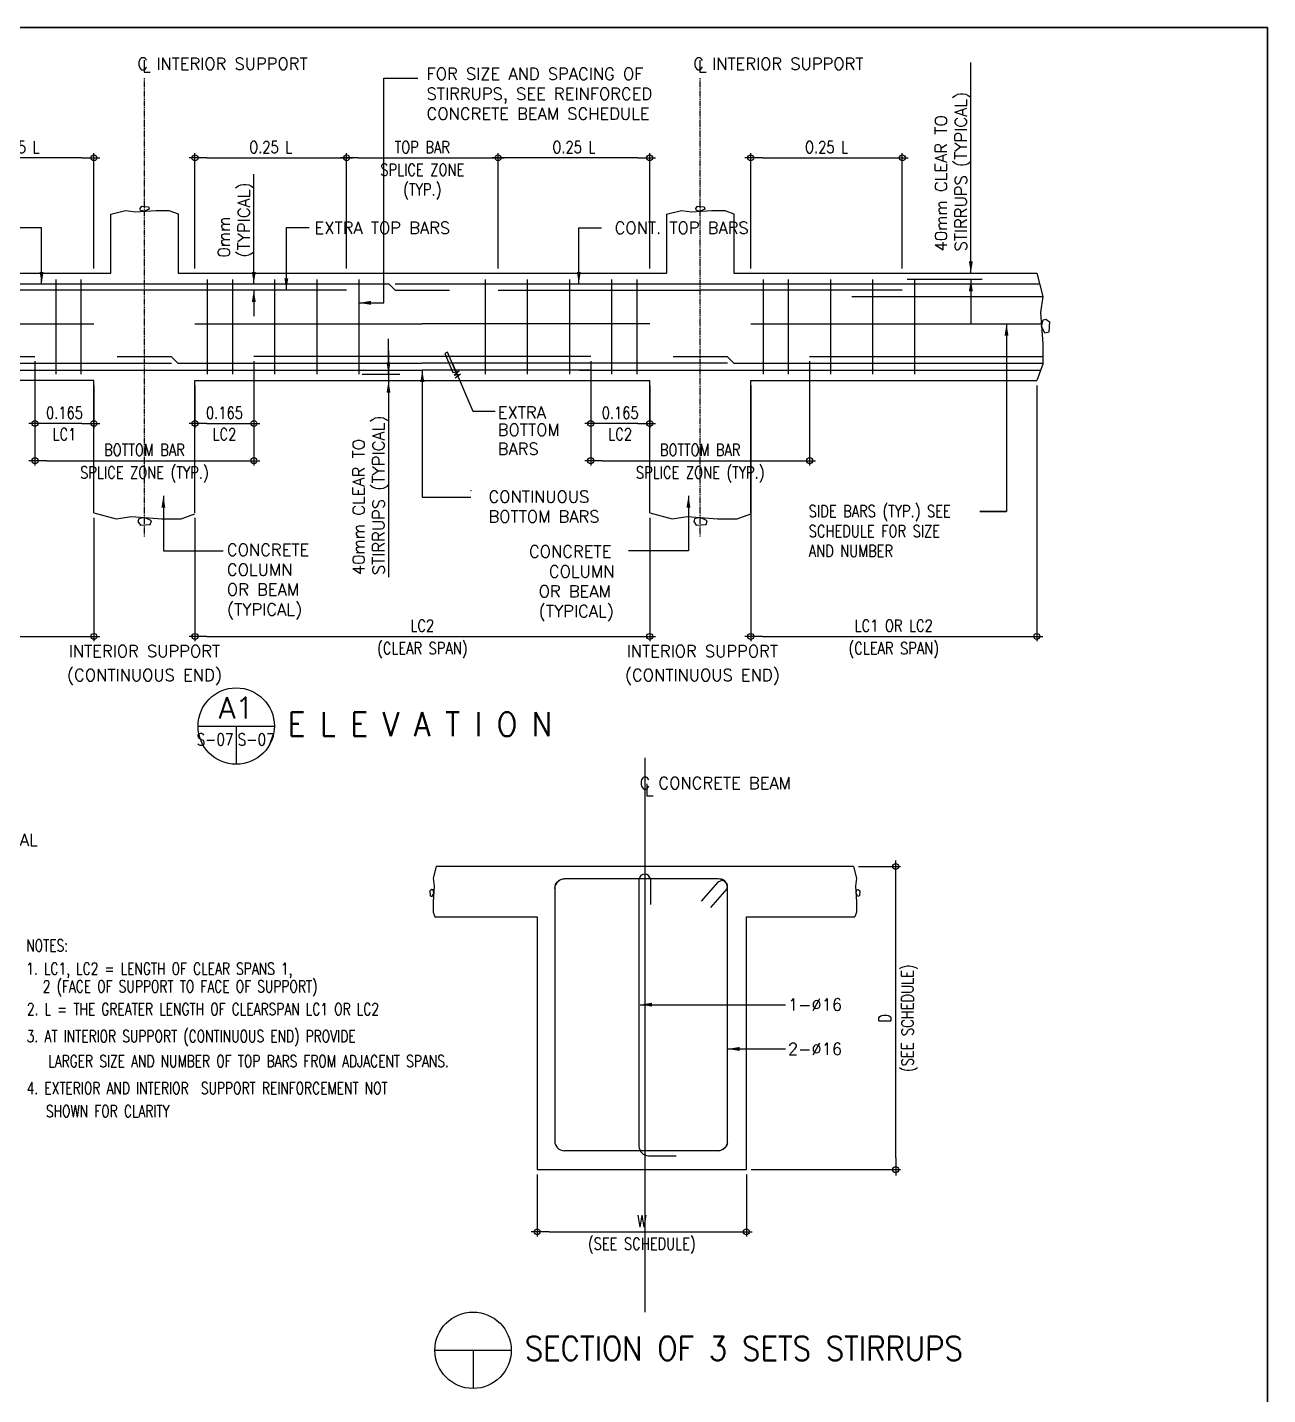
# Model space of a CAD drawing. Header units: millimetres. Extents: x 10066 to 53636, y 0 to 52860.
# Drawn here: x 27655 to 53636, y 24215 to 52860 of the extents above; entities that cross this region are included whole.
import ezdxf
from ezdxf.enums import TextEntityAlignment as Align

# ---------------------------------------------------------------- set-up
doc = ezdxf.new("R2010")
doc.units = ezdxf.units.MM
doc.linetypes.add('CENTER', pattern=[2, 1.25, -0.25, 0.25, -0.25])
doc.linetypes.add('PHANTOM', pattern=[2.5, 1.25, -0.25, 0.25, -0.25, 0.25, -0.25])
doc.layers.get('DEFPOINTS').update_dxf_attribs({"color": 11})
for name, color, linetype, lineweight in [('.25', 211, 'Continuous', 25), ('0.00', 8, 'Continuous', 0), ('DIMENSION', 161, 'Continuous', 0), ('NORMAL', 141, 'Continuous', 18)]:
    doc.layers.add(name, color=color, linetype=linetype, lineweight=lineweight)
for name, color, linetype in [('1R', 1, 'Continuous'), ('2Y', 2, 'Continuous'), ('4C', 4, 'Continuous'), ('5B', 5, 'Continuous'), ('6', 6, 'Continuous'), ('7W', 7, 'Continuous'), ('DIM', 8, 'Continuous'), ('GRID', 8, 'PHANTOM'), ('SHE', 8, 'Continuous'), ('TG', 3, 'Continuous'), ('title', 3, 'Continuous'), ('TR', 1, 'Continuous')]:
    doc.layers.add(name, color=color, linetype=linetype)
doc.styles.add('100cl', font='romans.shx', dxfattribs={"height": 500})
doc.styles.add('ROMANS', font='romans.shx', dxfattribs={"width": 0.8})
doc.styles.add('ROMANSIM', font='romans.shx')
doc.dimstyles.new('DIM100', dxfattribs={"dimscale": 100, "dimtxt": 2.5, "dimasz": 2.5, "dimexe": 1, "dimexo": 1, "dimgap": 1, "dimtad": 1, "dimdec": 0, "dimzin": 0, "dimdsep": 46, "dimtxsty": 'ROMANS', "dimblk": 'DIM1', "dimcen": 1, "dimclrd": 8, "dimclre": 8, "dimclrt": 3, "dimadec": 0, "dimazin": 0, "dimtfac": 1, "dimtdec": 0, "dimtofl": 0, "dimtmove": 0, "dimatfit": 3, "dimfxl": 1, "dimtolj": 1, "dimtzin": 0, "dimarcsym": 0})

# ---------------------------------------------------------------- blocks, each defined once
blk = doc.blocks.new('ARROW')
at = {"layer": '.25', "ltscale": 0.6}
h = blk.add_hatch(dxfattribs=at)
h.set_pattern_fill('ANGLE', color=256)
h.set_pattern_definition([(0, (0, 0), (0, 6.985), [5.08, -1.905]), (90, (0, 0), (-6.985, 4e-16), [5.08, -1.905])])
h.paths.add_polyline_path([(276.6, 207.1), (276.7, 207.2), (276.6, 207.3)])
at = {"layer": '0.00', "ltscale": 0.6}
h = blk.add_hatch(dxfattribs=at)
h.set_pattern_fill('ANSI31', color=256, scale=0.001)
h.set_pattern_definition([(45, (0, 0), (-0.00224506403, 0.00224506403), [])])
h.paths.add_polyline_path([(276.6, 207.3), (276.6, 207.1), (276.7, 207.2)])
at = {"layer": '.25', "ltscale": 0.6}
blk.add_circle((275.9, 207.2), 0.0737, dxfattribs=at)
at = {"layer": 'DIMENSION', "ltscale": 0.6}
for p, q in [((276.7, 207.2), (276.6, 207.3)), ((276.6, 207.3), (276.6, 207.1)), ((276.7, 207.2), (276.6, 207.1))]:
    blk.add_line(p, q, dxfattribs=at)
at = {"layer": 'NORMAL', "ltscale": 0.6}
blk.add_line((275.9, 207.2), (276.6, 207.2), dxfattribs=at)
blk = doc.blocks.new('DIM1')
at = {"color": 0}
blk.add_line((-1, 0), (0.5, 0), dxfattribs=at)
at = {"color": 3}
blk.add_circle((0, 0), 0.25, dxfattribs=at)
blk = doc.blocks.new('*D210')
at = {"layer": 'DEFPOINTS', "color": 0, "transparency": 16777216}
for p in [(25874, 50126), (25874, 47708), (29049, 47708)]:
    blk.add_point(p, dxfattribs=at)
at = {"layer": 'TR', "color": 8, "lineweight": -2, "transparency": 16777216}
for p, q in [((25874, 47808), (25874, 50226)), ((29049, 47808), (29049, 50226)), ((28799, 50126), (26124, 50126))]:
    blk.add_line(p, q, dxfattribs=at)
at = {"layer": 'TR', "color": 8, "lineweight": -2, "transparency": 16777216, "xscale": 250, "yscale": 250, "zscale": 250, "rotation": 180}
blk.add_blockref('DIM1', (25874, 50126), dxfattribs=at)
at = {"layer": 'TR', "color": 8, "lineweight": -2, "transparency": 16777216, "xscale": 250, "yscale": 250, "zscale": 250}
blk.add_blockref('DIM1', (29049, 50126), dxfattribs=at)
at = {"layer": 'TR', "color": 3, "transparency": 16777216, "insert": (27461, 50351), "char_height": 250, "attachment_point": 5, "style": 'ROMANS'}
blk.add_mtext('\\A1;O.25 L ', dxfattribs=at)
blk = doc.blocks.new('*D211')
at = {"layer": 'DEFPOINTS', "color": 0, "transparency": 16777216}
for p in [(34341, 50126), (31166, 47708), (34341, 47708)]:
    blk.add_point(p, dxfattribs=at)
at = {"layer": 'TR', "color": 8, "lineweight": -2, "transparency": 16777216}
for p, q in [((31166, 47808), (31166, 50226)), ((34341, 47808), (34341, 50226)), ((31416, 50126), (34091, 50126))]:
    blk.add_line(p, q, dxfattribs=at)
at = {"layer": 'TR', "color": 8, "lineweight": -2, "transparency": 16777216, "xscale": 250, "yscale": 250, "zscale": 250, "rotation": 180}
blk.add_blockref('DIM1', (31166, 50126), dxfattribs=at)
at = {"layer": 'TR', "color": 8, "lineweight": -2, "transparency": 16777216, "xscale": 250, "yscale": 250, "zscale": 250}
blk.add_blockref('DIM1', (34341, 50126), dxfattribs=at)
at = {"layer": 'TR', "color": 3, "transparency": 16777216, "insert": (32753, 50351), "char_height": 250, "attachment_point": 5, "style": 'ROMANS'}
blk.add_mtext('\\A1;O.25 L ', dxfattribs=at)
blk = doc.blocks.new('*D212')
at = {"layer": 'DEFPOINTS', "color": 0, "transparency": 16777216}
for p in [(19524, 42687), (29049, 42687), (29049, 40100)]:
    blk.add_point(p, dxfattribs=at)
at = {"layer": 'TR', "color": 8, "lineweight": -2, "transparency": 16777216}
for p, q in [((19524, 42587), (19524, 40000)), ((29049, 42587), (29049, 40000)), ((19774, 40100), (28799, 40100))]:
    blk.add_line(p, q, dxfattribs=at)
at = {"layer": 'TR', "color": 8, "lineweight": -2, "transparency": 16777216, "xscale": 250, "yscale": 250, "zscale": 250, "rotation": 180}
blk.add_blockref('DIM1', (19524, 40100), dxfattribs=at)
at = {"layer": 'TR', "color": 8, "lineweight": -2, "transparency": 16777216, "xscale": 250, "yscale": 250, "zscale": 250}
blk.add_blockref('DIM1', (29049, 40100), dxfattribs=at)
at = {"layer": 'TR', "color": 3, "transparency": 16777216, "insert": (24286, 40325), "char_height": 250, "attachment_point": 5, "style": 'ROMANS'}
blk.add_mtext('\\A1;LC1 ', dxfattribs=at)
blk = doc.blocks.new('*D213')
at = {"layer": 'DEFPOINTS', "color": 0, "transparency": 16777216}
for p in [(31166, 42687), (40691, 42687), (40691, 40100)]:
    blk.add_point(p, dxfattribs=at)
at = {"layer": 'TR', "color": 8, "lineweight": -2, "transparency": 16777216}
for p, q in [((31166, 42587), (31166, 40000)), ((40691, 42587), (40691, 40000)), ((31416, 40100), (40441, 40100))]:
    blk.add_line(p, q, dxfattribs=at)
at = {"layer": 'TR', "color": 8, "lineweight": -2, "transparency": 16777216, "xscale": 250, "yscale": 250, "zscale": 250, "rotation": 180}
blk.add_blockref('DIM1', (31166, 40100), dxfattribs=at)
at = {"layer": 'TR', "color": 8, "lineweight": -2, "transparency": 16777216, "xscale": 250, "yscale": 250, "zscale": 250}
blk.add_blockref('DIM1', (40691, 40100), dxfattribs=at)
at = {"layer": 'TR', "color": 3, "transparency": 16777216, "char_height": 250, "attachment_point": 5, "style": 'ROMANS'}
for s, insert in [('\\A1;LC2', (35928, 40325)), ('\\A1;(CLEAR SPAN)', (35928, 39810))]:
    blk.add_mtext(s, dxfattribs=dict(at, insert=insert))
blk = doc.blocks.new('*D214')
at = {"layer": 'DEFPOINTS', "color": 0, "transparency": 16777216}
for p in [(42807, 45459), (48800, 45459), (48800, 40100)]:
    blk.add_point(p, dxfattribs=at)
at = {"layer": 'TR', "color": 8, "lineweight": -2, "transparency": 16777216}
for p, q in [((42807, 45359), (42807, 40000)), ((48800, 45359), (48800, 40000)), ((43057, 40100), (48550, 40100))]:
    blk.add_line(p, q, dxfattribs=at)
at = {"layer": 'TR', "color": 8, "lineweight": -2, "transparency": 16777216, "xscale": 250, "yscale": 250, "zscale": 250, "rotation": 180}
blk.add_blockref('DIM1', (42807, 40100), dxfattribs=at)
at = {"layer": 'TR', "color": 8, "lineweight": -2, "transparency": 16777216, "xscale": 250, "yscale": 250, "zscale": 250}
blk.add_blockref('DIM1', (48800, 40100), dxfattribs=at)
at = {"layer": 'TR', "color": 3, "transparency": 16777216, "char_height": 250, "attachment_point": 5, "style": 'ROMANS'}
for s, insert in [('\\A1;LC1 OR LC2', (45803, 40325)), ('\\A1;(CLEAR SPAN) ', (45803, 39810))]:
    blk.add_mtext(s, dxfattribs=dict(at, insert=insert))
blk = doc.blocks.new('*D215')
at = {"layer": 'DEFPOINTS', "color": 0, "transparency": 16777216}
for p in [(37516, 50126), (37516, 47708), (40691, 47708)]:
    blk.add_point(p, dxfattribs=at)
at = {"layer": 'TR', "color": 8, "lineweight": -2, "transparency": 16777216}
for p, q in [((37516, 47808), (37516, 50226)), ((40691, 47808), (40691, 50226)), ((40441, 50126), (37766, 50126))]:
    blk.add_line(p, q, dxfattribs=at)
at = {"layer": 'TR', "color": 8, "lineweight": -2, "transparency": 16777216, "xscale": 250, "yscale": 250, "zscale": 250, "rotation": 180}
blk.add_blockref('DIM1', (37516, 50126), dxfattribs=at)
at = {"layer": 'TR', "color": 8, "lineweight": -2, "transparency": 16777216, "xscale": 250, "yscale": 250, "zscale": 250}
blk.add_blockref('DIM1', (40691, 50126), dxfattribs=at)
at = {"layer": 'TR', "color": 3, "transparency": 16777216, "insert": (39103, 50351), "char_height": 250, "attachment_point": 5, "style": 'ROMANS'}
blk.add_mtext('\\A1;O.25 L ', dxfattribs=at)
blk = doc.blocks.new('*D216')
at = {"layer": 'DEFPOINTS', "color": 0, "transparency": 16777216}
for p in [(45982, 50126), (42807, 47708), (45982, 47708)]:
    blk.add_point(p, dxfattribs=at)
at = {"layer": 'TR', "color": 8, "lineweight": -2, "transparency": 16777216}
for p, q in [((42807, 47808), (42807, 50226)), ((45982, 47808), (45982, 50226)), ((43057, 50126), (45732, 50126))]:
    blk.add_line(p, q, dxfattribs=at)
at = {"layer": 'TR', "color": 8, "lineweight": -2, "transparency": 16777216, "xscale": 250, "yscale": 250, "zscale": 250, "rotation": 180}
blk.add_blockref('DIM1', (42807, 50126), dxfattribs=at)
at = {"layer": 'TR', "color": 8, "lineweight": -2, "transparency": 16777216, "xscale": 250, "yscale": 250, "zscale": 250}
blk.add_blockref('DIM1', (45982, 50126), dxfattribs=at)
at = {"layer": 'TR', "color": 3, "transparency": 16777216, "insert": (44395, 50351), "char_height": 250, "attachment_point": 5, "style": 'ROMANS'}
blk.add_mtext('\\A1;O.25 L ', dxfattribs=at)
blk = doc.blocks.new('*D218')
at = {"layer": 'DEFPOINTS', "color": 0, "transparency": 16777216}
for p in [(27814, 45968), (29049, 45459), (27814, 44561)]:
    blk.add_point(p, dxfattribs=at)
at = {"layer": 'TR', "color": 8, "lineweight": -2, "transparency": 16777216}
for p, q in [((27814, 45868), (27814, 44461)), ((29049, 45359), (29049, 44461)), ((28799, 44561), (28064, 44561))]:
    blk.add_line(p, q, dxfattribs=at)
at = {"layer": 'TR', "color": 8, "lineweight": -2, "transparency": 16777216, "xscale": 250, "yscale": 250, "zscale": 250, "rotation": 180}
blk.add_blockref('DIM1', (27814, 44561), dxfattribs=at)
at = {"layer": 'TR', "color": 8, "lineweight": -2, "transparency": 16777216, "xscale": 250, "yscale": 250, "zscale": 250}
blk.add_blockref('DIM1', (29049, 44561), dxfattribs=at)
at = {"layer": 'TR', "color": 3, "transparency": 16777216, "char_height": 250, "attachment_point": 5, "style": 'ROMANS'}
for s, insert in [('\\A1;0.165', (28432, 44786)), ('\\A1;LC1', (28432, 44336))]:
    blk.add_mtext(s, dxfattribs=dict(at, insert=insert))
blk = doc.blocks.new('*D219')
at = {"layer": 'DEFPOINTS', "color": 0, "transparency": 16777216}
for p in [(32400, 45968), (31166, 45459), (32400, 44561)]:
    blk.add_point(p, dxfattribs=at)
at = {"layer": 'TR', "color": 8, "lineweight": -2, "transparency": 16777216}
for p, q in [((32400, 45868), (32400, 44461)), ((31166, 45359), (31166, 44461)), ((31416, 44561), (32150, 44561))]:
    blk.add_line(p, q, dxfattribs=at)
at = {"layer": 'TR', "color": 8, "lineweight": -2, "transparency": 16777216, "xscale": 250, "yscale": 250, "zscale": 250, "rotation": 180}
blk.add_blockref('DIM1', (31166, 44561), dxfattribs=at)
at = {"layer": 'TR', "color": 8, "lineweight": -2, "transparency": 16777216, "xscale": 250, "yscale": 250, "zscale": 250}
blk.add_blockref('DIM1', (32400, 44561), dxfattribs=at)
at = {"layer": 'TR', "color": 3, "transparency": 16777216, "char_height": 250, "attachment_point": 5, "style": 'ROMANS'}
for s, insert in [('\\A1;0.165', (31783, 44786)), ('\\A1;LC2', (31783, 44336))]:
    blk.add_mtext(s, dxfattribs=dict(at, insert=insert))
blk = doc.blocks.new('*D220')
at = {"layer": 'DEFPOINTS', "color": 0, "transparency": 16777216}
for p in [(39456, 45968), (40691, 45459), (39456, 44561)]:
    blk.add_point(p, dxfattribs=at)
at = {"layer": 'TR', "color": 8, "lineweight": -2, "transparency": 16777216}
for p, q in [((39456, 45868), (39456, 44461)), ((40691, 45359), (40691, 44461)), ((40441, 44561), (39706, 44561))]:
    blk.add_line(p, q, dxfattribs=at)
at = {"layer": 'TR', "color": 8, "lineweight": -2, "transparency": 16777216, "xscale": 250, "yscale": 250, "zscale": 250, "rotation": 180}
blk.add_blockref('DIM1', (39456, 44561), dxfattribs=at)
at = {"layer": 'TR', "color": 8, "lineweight": -2, "transparency": 16777216, "xscale": 250, "yscale": 250, "zscale": 250}
blk.add_blockref('DIM1', (40691, 44561), dxfattribs=at)
at = {"layer": 'TR', "color": 3, "transparency": 16777216, "char_height": 250, "attachment_point": 5, "style": 'ROMANS'}
for s, insert in [('\\A1;0.165', (40073, 44786)), ('\\A1;LC2', (40073, 44336))]:
    blk.add_mtext(s, dxfattribs=dict(at, insert=insert))
blk = doc.blocks.new('*D221')
at = {"layer": 'DEFPOINTS', "color": 0, "transparency": 16777216}
for p in [(27814, 45968), (32400, 45968), (32400, 43782)]:
    blk.add_point(p, dxfattribs=at)
at = {"layer": 'TG', "color": 8, "lineweight": -2, "transparency": 16777216}
for p, q in [((27814, 45868), (27814, 43682)), ((32400, 45868), (32400, 43682)), ((28064, 43782), (32150, 43782))]:
    blk.add_line(p, q, dxfattribs=at)
at = {"layer": 'TG', "color": 8, "lineweight": -2, "transparency": 16777216, "xscale": 250, "yscale": 250, "zscale": 250, "rotation": 180}
blk.add_blockref('DIM1', (27814, 43782), dxfattribs=at)
at = {"layer": 'TG', "color": 8, "lineweight": -2, "transparency": 16777216, "xscale": 250, "yscale": 250, "zscale": 250}
blk.add_blockref('DIM1', (32400, 43782), dxfattribs=at)
at = {"layer": 'TG', "color": 3, "transparency": 16777216, "char_height": 250, "attachment_point": 5, "style": 'ROMANS'}
for s, insert in [('\\A1;BOTTOM BAR', (30107, 44007)), ('\\A1;SPLICE ZONE (TYP.)', (30107, 43492))]:
    blk.add_mtext(s, dxfattribs=dict(at, insert=insert))
blk = doc.blocks.new('*D222')
at = {"layer": 'DEFPOINTS', "color": 0, "transparency": 16777216}
for p in [(39456, 45968), (44042, 45968), (44042, 43782)]:
    blk.add_point(p, dxfattribs=at)
at = {"layer": 'TG', "color": 8, "lineweight": -2, "transparency": 16777216}
for p, q in [((39456, 45868), (39456, 43682)), ((44042, 45868), (44042, 43682)), ((39706, 43782), (43792, 43782))]:
    blk.add_line(p, q, dxfattribs=at)
at = {"layer": 'TG', "color": 8, "lineweight": -2, "transparency": 16777216, "xscale": 250, "yscale": 250, "zscale": 250, "rotation": 180}
blk.add_blockref('DIM1', (39456, 43782), dxfattribs=at)
at = {"layer": 'TG', "color": 8, "lineweight": -2, "transparency": 16777216, "xscale": 250, "yscale": 250, "zscale": 250}
blk.add_blockref('DIM1', (44042, 43782), dxfattribs=at)
at = {"layer": 'TG', "color": 3, "transparency": 16777216, "char_height": 250, "attachment_point": 5, "style": 'ROMANS'}
for s, insert in [('\\A1;BOTTOM BAR', (41749, 44007)), ('\\A1;SPLICE ZONE (TYP.)', (41749, 43492))]:
    blk.add_mtext(s, dxfattribs=dict(at, insert=insert))
blk = doc.blocks.new('*D224')
at = {"layer": 'DEFPOINTS', "color": 0, "transparency": 16777216}
for p in [(37516, 50126), (34341, 47708), (37516, 47708)]:
    blk.add_point(p, dxfattribs=at)
at = {"layer": 'TG', "color": 8, "lineweight": -2, "transparency": 16777216}
for p, q in [((34341, 47808), (34341, 50226)), ((37516, 47808), (37516, 50226)), ((34591, 50126), (37266, 50126))]:
    blk.add_line(p, q, dxfattribs=at)
at = {"layer": 'TG', "color": 8, "lineweight": -2, "transparency": 16777216, "xscale": 250, "yscale": 250, "zscale": 250, "rotation": 180}
blk.add_blockref('DIM1', (34341, 50126), dxfattribs=at)
at = {"layer": 'TG', "color": 8, "lineweight": -2, "transparency": 16777216, "xscale": 250, "yscale": 250, "zscale": 250}
blk.add_blockref('DIM1', (37516, 50126), dxfattribs=at)
at = {"layer": 'TG', "color": 3, "transparency": 16777216, "char_height": 250, "attachment_point": 5, "style": 'ROMANS'}
for s, insert in [('\\A1;TOP BAR', (35928, 50351)), ('\\A1;SPLICE ZONE\\P(TYP.) ', (35928, 49627))]:
    blk.add_mtext(s, dxfattribs=dict(at, insert=insert))
blk = doc.blocks.new('A$C6C0B0B06')
at = {"layer": 'title', "color": 2}
for p, q in [((0, 0), (16, 0)), ((8, 0), (8, -8))]:
    blk.add_line(p, q, dxfattribs=at)
blk.add_circle((8, 0), 8, dxfattribs=at)
at = {"layer": 'title', "color": 5, "style": 'ROMANS'}
blk.add_attdef('A', text='', height=4.5, dxfattribs=at).set_placement((8, 3.8), align=Align.MIDDLE)
at = {"layer": 'title', "color": 2, "style": 'ROMANS'}
for width, p, p2 in [(1.138397, (-0.28, -4.05), (7.44, -4.05)), (1.147089, (8.29, -4.05), (16.07, -4.05))]:
    blk.add_attdef('S-1', text='', height=2.5, dxfattribs=dict(at, width=width)).set_placement(p, p2, align=Align.FIT)
blk = doc.blocks.new('*D229')
at = {"layer": 'DEFPOINTS', "color": 0, "transparency": 16777216}
for p in [(38334, 28929), (42716, 28929), (42716, 27627)]:
    blk.add_point(p, dxfattribs=at)
at = {"layer": 'TR', "color": 8, "lineweight": -2, "transparency": 16777216}
for p, q in [((38334, 28829), (38334, 27527)), ((42716, 28829), (42716, 27527)), ((38584, 27627), (42466, 27627))]:
    blk.add_line(p, q, dxfattribs=at)
at = {"layer": 'TR', "color": 8, "lineweight": -2, "transparency": 16777216, "xscale": 250, "yscale": 250, "zscale": 250, "rotation": 180}
blk.add_blockref('DIM1', (38334, 27627), dxfattribs=at)
at = {"layer": 'TR', "color": 8, "lineweight": -2, "transparency": 16777216, "xscale": 250, "yscale": 250, "zscale": 250}
blk.add_blockref('DIM1', (42716, 27627), dxfattribs=at)
at = {"layer": 'TR', "color": 3, "transparency": 16777216, "char_height": 250, "attachment_point": 5, "style": 'ROMANS'}
for s, insert in [('\\A1;W', (40525, 27852)), ('\\A1;(SEE SCHEDULE)', (40525, 27336))]:
    blk.add_mtext(s, dxfattribs=dict(at, insert=insert))
blk = doc.blocks.new('*D230')
at = {"layer": 'DEFPOINTS', "color": 0, "transparency": 16777216}
for p in [(44962, 35279), (45844, 35279), (42716, 28929)]:
    blk.add_point(p, dxfattribs=at)
at = {"layer": 'TR', "color": 8, "lineweight": -2, "transparency": 16777216}
for p, q in [((45062, 35279), (45944, 35279)), ((45844, 29179), (45844, 35029)), ((42816, 28929), (45944, 28929))]:
    blk.add_line(p, q, dxfattribs=at)
at = {"layer": 'TR', "color": 8, "lineweight": -2, "transparency": 16777216, "xscale": 250, "yscale": 250, "zscale": 250}
for p, rotation in [((45844, 35279), 90), ((45844, 28929), 270)]:
    blk.add_blockref('DIM1', p, dxfattribs=dict(at, rotation=rotation))
at = {"layer": 'TR', "color": 3, "transparency": 16777216, "char_height": 250, "attachment_point": 5, "rotation": 90, "style": 'ROMANS'}
for s, insert in [('\\A1;(SEE SCHEDULE)', (46135, 32104)), ('\\A1;D', (45619, 32104))]:
    blk.add_mtext(s, dxfattribs=dict(at, insert=insert))

msp = doc.modelspace()

# ---------------------------------------------------------------- linework, layer by layer
at = {"layer": '1R', "linetype": 'CENTER'}
msp.add_line((40589.9, 37558), (40589.9, 25941.9), dxfattribs=at)
at = {"layer": '1R'}
for p, q in [((36217.4, 35279.1), (36153.3, 35035)), ((44962.4, 35279.1), (45026.5, 35035)), ((36153.3, 35035), (36177, 34869.6)), ((45026.5, 35035), (45002.8, 34869.6)), ((36177, 34869.6), (36153.3, 34538.9)), ((45002.8, 34869.6), (45026.5, 34538.9)), ((36153.3, 34538.9), (36153.3, 34326.1)), ((45026.5, 34538.9), (45026.5, 34326.1)), ((36153.3, 34326.1), (36190.5, 34226.5)), ((45026.5, 34326.1), (44989.3, 34226.5))]:
    msp.add_line(p, q, dxfattribs=at)
for points in [[(29401.7, 48942.8), (29714.1, 49024.8), (29925.8, 48994.4), (30349.1, 49024.8), (30621.5, 49024.8), (30812.8, 48953.3)], [(30108.7, 49007.5), (30027.1, 49026.4), (30017.1, 49062.1), (30052.5, 49112.8), (30189.5, 49102.8), (30204.8, 49051.8), (30108.7, 49007.5)], [(41043.4, 48942.8), (41355.9, 49024.8), (41567.6, 48994.4), (41990.9, 49024.8), (42263.2, 49024.8), (42454.6, 48953.3)], [(41750.5, 49007.5), (41668.9, 49026.4), (41658.9, 49062.1), (41694.2, 49112.8), (41831.2, 49102.8), (41846.6, 49051.8), (41750.5, 49007.5)], [(48799.6, 47708.1), (48927.7, 47219.8), (48880.3, 46889.1), (48927.7, 46227.6), (48927.7, 45802.1), (48799.6, 45459.1)], [(48900.8, 46603.3), (48930.3, 46730.8), (48986, 46746.4), (49065.2, 46691.2), (49049.6, 46477.1), (48969.9, 46453.2), (48900.8, 46603.3)], [(29048.9, 42686.5), (29517.6, 42563.6), (29835.1, 42609.1), (30470.1, 42563.6), (30878.6, 42563.6), (31165.6, 42670.7)], [(40690.7, 42686.5), (41159.3, 42563.6), (41476.8, 42609.1), (42111.8, 42563.6), (42520.3, 42563.6), (42807.3, 42670.7)], [(30109.5, 42589.4), (29987.1, 42561.1), (29972.1, 42507.6), (30025.1, 42431.6), (30230.6, 42446.6), (30253.6, 42523.1), (30109.5, 42589.4)], [(41751.2, 42589.4), (41628.8, 42561.1), (41613.8, 42507.6), (41666.8, 42431.6), (41872.3, 42446.6), (41895.3, 42523.1), (41751.2, 42589.4)], [(36166.8, 34726.7), (36152, 34790.4), (36124.2, 34798.3), (36084.6, 34770.6), (36092.4, 34663.6), (36132.2, 34651.6), (36166.8, 34726.7)], [(45013, 34726.7), (45027.8, 34790.4), (45055.7, 34798.3), (45095.2, 34770.6), (45087.4, 34663.6), (45047.6, 34651.6), (45013, 34726.7)], [(45013, 34726.7), (45027.8, 34790.4), (45055.7, 34798.3), (45095.2, 34770.6), (45087.4, 34663.6), (45047.6, 34651.6), (45013, 34726.7)]]:
    msp.add_lwpolyline(points, dxfattribs=at)
at = {"layer": '2Y'}
for p, q in [((29401.7, 47708.1), (29401.7, 48942.8)), ((30812.8, 48953.3), (30812.8, 47708.1)), ((41043.4, 48942.8), (41043.4, 47708.1)), ((42454.6, 48953.3), (42454.6, 47708.1)), ((19171, 47708.1), (29401.7, 47708.1)), ((30812.8, 47708.1), (41043.4, 47708.1)), ((42454.6, 47708.1), (48799.6, 47708.1)), ((29048.9, 45459.1), (19523.8, 45459.1)), ((29048.9, 42686.5), (29048.9, 45459.1)), ((31165.6, 42686.5), (31165.6, 45459.1)), ((31165.6, 45459.1), (40690.7, 45459.1)), ((40690.7, 42686.5), (40690.7, 45459.1)), ((42807.3, 42686.5), (42807.3, 45459.1)), ((42807.3, 45459.1), (48799.6, 45459.1)), ((44962.4, 35279.1), (36217.4, 35279.1)), ((36190.5, 34226.5), (38334.1, 34226.5)), ((38334.1, 34226.5), (38334.1, 28929)), ((42716, 28929), (42716, 34226.5)), ((42716, 34226.5), (44989.3, 34226.5)), ((38334.1, 28929), (42716, 28929))]:
    msp.add_line(p, q, dxfattribs=at)
at = {"layer": '4C'}
for p, q in [((28255.1, 45591.4), (28255.1, 47575.8)), ((28784.3, 45591.4), (28784.3, 47575.8)), ((31430.2, 45591.4), (31430.2, 47575.8)), ((31959.3, 45591.4), (31959.3, 47575.8)), ((32841.3, 45591.4), (32841.3, 47575.8)), ((33723.2, 45591.4), (33723.2, 47575.8)), ((34605.2, 45591.4), (34605.2, 47575.8)), ((37251, 45591.4), (37251, 47575.8)), ((38133, 45591.4), (38133, 47575.8)), ((39014.9, 45591.4), (39014.9, 47575.8)), ((39896.9, 45591.4), (39896.9, 47575.8)), ((40426.1, 45591.4), (40426.1, 47575.8)), ((43071.9, 45591.4), (43071.9, 47575.8)), ((43601.1, 45591.4), (43601.1, 47575.8)), ((44483.1, 45591.4), (44483.1, 47575.8)), ((45365, 45591.4), (45365, 47575.8)), ((46247, 45591.4), (46247, 47575.8)), ((38728.5, 34920.3), (38760, 34961.4)), ((38760, 34961.4), (38801.1, 34992.9)), ((38801.1, 34992.9), (38849, 35012.8)), ((38849, 35012.8), (38900.3, 35019.5)), ((42124.1, 35019.5), (38901.9, 35019.5)), ((40465.7, 35019.5), (40465.7, 29421.5)), ((40704.8, 35019.5), (40705, 34483.7)), ((42120.5, 34951.1), (41768.4, 34556.2)), ((42168.1, 34974.9), (42120.5, 34951.1)), ((42220.4, 34986.8), (42168.1, 34974.9)), ((42231.6, 34999.7), (42183.7, 35019.5)), ((42272.7, 34968.2), (42220.4, 34986.8)), ((42272.7, 34968.2), (42231.6, 34999.7)), ((42304.2, 34927.1), (42272.7, 34968.2)), ((38701.9, 34821.1), (38708.6, 34872.5)), ((38701.9, 34819.5), (38701.9, 29525.9)), ((38708.6, 34872.5), (38728.5, 34920.3)), ((42303.7, 34815.5), (41965.9, 34423)), ((42315.6, 34875), (42303.7, 34815.5)), ((42324.1, 34879.2), (42304.2, 34927.1)), ((42304.2, 34927.1), (42315.6, 34875)), ((42324.1, 29525.9), (42324.1, 34819.5)), ((42124.1, 29325.9), (38901.9, 29325.9)), ((40665.7, 29221.5), (41243.1, 29221.5)), ((42177, 29332.7), (42125.6, 29325.9)), ((42224.8, 29352.5), (42177, 29332.7)), ((42265.9, 29384), (42224.8, 29352.5)), ((42297.5, 29425.1), (42265.9, 29384)), ((42324.1, 29473), (42297.5, 29425.1))]:
    msp.add_line(p, q, dxfattribs=at)
for centre, radius, start, end in [((38901.9, 34819.5), 200, 90, 180), ((40586.1, 34999.2), 120.4, 9.70674, 170.29326), ((42124.1, 34819.5), 200, 0, 90), ((38901.9, 29525.9), 200, 180, 270), ((42124.1, 29525.9), 200, 270, 0), ((40665.7, 29421.5), 200, 180, 270)]:
    msp.add_arc(centre, radius, start, end, dxfattribs=at)
at = {"layer": '5B'}
for p, q in [((23717.4, 47487.6), (35226.9, 47487.6)), ((30107.2, 47355.3), (25873.9, 47355.3)), ((34340.6, 47355.3), (30107.2, 47355.3)), ((35359.2, 47355.3), (35226.9, 47487.6)), ((35359.2, 47487.6), (48857.4, 47487.6)), ((35359.2, 47355.3), (36497, 47355.3)), ((37515.6, 47355.3), (41749, 47355.3)), ((45982.4, 47355.3), (41749, 47355.3)), ((44924, 47223), (48926.9, 47223)), ((19523.8, 46652.2), (29048.9, 46652.2)), ((31165.6, 46652.2), (35928.1, 46652.2)), ((40690.7, 46652.2), (35928.1, 46652.2)), ((42807.3, 46652.2), (48897.3, 46652.2)), ((20758.5, 45967.7), (27814.1, 45967.7)), ((30676.2, 45955.9), (29538.3, 45955.9)), ((30676.2, 45955.9), (30808.4, 45823.7)), ((39455.9, 45967.7), (32400.3, 45967.7)), ((42317.9, 45955.9), (41180.1, 45955.9)), ((42317.9, 45955.9), (42450.2, 45823.7)), ((44042.1, 45967.7), (48927.7, 45967.7)), ((18072.3, 45679.6), (27814.1, 45679.6)), ((20758.5, 45823.7), (30676.2, 45823.7)), ((27814.1, 45679.6), (35928.1, 45679.6)), ((30808.4, 45823.7), (35928.1, 45823.7)), ((34694.5, 45682.1), (34720.3, 45679.6)), ((42317.9, 45823.7), (35928.1, 45823.7)), ((39455.9, 45679.6), (35928.1, 45679.6)), ((39217.9, 45679.6), (48881.9, 45679.6)), ((42450.2, 45823.7), (48927.7, 45823.7))]:
    msp.add_line(p, q, dxfattribs=at)
at = {"layer": '6', "color": 1}
msp.add_line((53635.7, 52860), (53635.7, 0), dxfattribs=at)
msp.add_lwpolyline([(53635.7, 0), (10065.7, 0), (10065.7, 52860), (53635.7, 52860)], dxfattribs=at)
at = {"layer": '7W', "color": 8}
for p, q in [((47656.8, 47578.6), (46086.4, 47578.6)), ((35219.7, 46083.7), (35219.7, 41357.6)), ((34668.1, 45591.4), (35457.9, 45591.4)), ((36554.3, 45828.2), (36986.2, 44820.4)), ((36986.2, 44820.4), (37455.2, 44820.4)), ((47604.4, 42719.8), (48165.6, 42719.8))]:
    msp.add_line(p, q, dxfattribs=at)
at = {"layer": '7W', "color": 2}
msp.add_line((36568.5, 45795.1), (36628.7, 45654.7), dxfattribs=at)
at = {"layer": '7W', "color": 2, "extrusion": (0, 0, -1)}
msp.add_lwpolyline([(-36640.3, 45627.5), (-36458.6, 46051.7), (-36397.3, 46025.4), (-36565.9, 45631.9), (-36701.6, 45653.8), (-36592.2, 45570.6), (-36727.9, 45592.5), (-36618.4, 45509.3)], dxfattribs=at)
at = {"layer": 'DEFPOINTS'}
msp.add_lwpolyline([(10065.7, 0), (53635.7, 0), (53635.7, 52860), (10065.7, 52860)], close=True, dxfattribs=at)
at = {"layer": 'DIM'}
msp.add_line((35123.9, 51794.2), (35834.4, 51794.2), dxfattribs=at)
at = {"layer": 'GRID'}
for p, q in [((30107.2, 42194), (30107.2, 51795.7)), ((41749, 42194), (41749, 51795.7)), ((41749, 42194), (41749, 51795.7))]:
    msp.add_line(p, q, dxfattribs=at)

# ---------------------------------------------------------------- block references
at = {"layer": '7W', "xscale": 8.333393473280012, "yscale": 8.333393473280012, "zscale": 88.63855634820398, "rotation": 270}
msp.add_blockref('ARROW', (35219.7, 45453.3), dxfattribs=at)
at = {"layer": 'title'}
ref = msp.add_blockref('A$C6C0B0B06', (31229.5, 38222), dxfattribs=dict(at, xscale=100, yscale=100, zscale=100))
ref.add_attrib('A', 'A1', dxfattribs={"color": 5, "height": 450, "style": 'ROMANS'}).set_placement((32029.5, 38602.4), align=Align.MIDDLE)
ref.add_attrib('S-1', 'S-07', dxfattribs={"color": 2, "height": 250, "style": 'ROMANS', "width": 0.78179}).set_placement((31201.2, 37817.3), (31973.7, 37817.3), align=Align.FIT)
ref.add_attrib('S-1', 'S-07', dxfattribs={"color": 2, "height": 250, "style": 'ROMANS', "width": 0.78776}).set_placement((32058.3, 37817.3), (32836.6, 37817.3), align=Align.FIT)
at = {"layer": 'title', "xscale": 100, "yscale": 100, "zscale": 100}
msp.add_blockref('A$C6C0B0B06', (36190.4, 25145.3), dxfattribs=at)

# ---------------------------------------------------------------- texts
at = {"layer": 'TG'}
for s, style, p in [('C INTERIOR SUPPORT', '100cl', (29959.4, 52097.7)), ('L', '100cl', (30058.1, 52045.1)), ('C INTERIOR SUPPORT', '100cl', (41601.1, 52097.7)), ('L', '100cl', (41699.8, 52045.1)), ('FOR SIZE AND SPACING OF', '100cl', (36017.7, 51885.1)), ('STIRRUPS, SEE REINFORCED', '100cl', (36017.7, 51468.4)), ('CONCRETE BEAM SCHEDULE', '100cl', (36017.7, 51051.8)), ('EXTRA TOP BARS', '100cl', (33671.1, 48658.2)), ('CONT. TOP BARS', '100cl', (39957.5, 48658.2)), ('EXTRA', '100cl', (37509, 44791.2)), ('BOTTOM', '100cl', (37509, 44428.2)), ('BARS', '100cl', (37509, 44028.2)), ('CONTINUOUS', '100cl', (37315.1, 43028.5)), ('BOTTOM BARS', '100cl', (37315.1, 42611.9)), ('CONCRETE', '100cl', (31835.5, 41915.1)), ('CONCRETE', '100cl', (38163.5, 41877.6)), ('COLUMN', '100cl', (31835.5, 41498.5)), ('COLUMN', '100cl', (38580.2, 41461)), ('OR BEAM', '100cl', (31835.5, 41081.8)), ('OR BEAM', '100cl', (38365.9, 41044.3)), ('(TYPICAL)', '100cl', (31835.5, 40665.1)), ('(TYPICAL)', '100cl', (38365.9, 40627.6)), ('C CONCRETE BEAM', 'ROMANSIM', (40477.4, 37028.1)), ('L', 'ROMANSIM', (40589.9, 36884.9)), ('STIRRUPS TYPICAL', 'ROMANSIM', (24827.8, 35837)), ('1-%%C16', '100cl', (43587, 32386.3)), ('2-%%C16', '100cl', (43587, 31458.8))]:
    msp.add_text(s, height=250, dxfattribs=dict(at, style=style)).set_placement(p, align=Align.MIDDLE_LEFT)
at = {"layer": 'TG', "style": '100cl'}
for s, p in [('STIRRUPS (TYPICAL)', (47210.2, 48167.8)), ('40mm CLEAR TO', (46793.5, 48167.8)), ('(TYPICAL)', (32189.8, 48038.4)), ('0mm', (31773.1, 48038.4)), ('STIRRUPS (TYPICAL)', (35011.3, 41386.7)), ('40mm CLEAR TO', (34594.6, 41386.7))]:
    msp.add_text(s, height=250, rotation=90, dxfattribs=at).set_placement(p, align=Align.MIDDLE_LEFT)
at = {"layer": 'TG', "style": '100cl', "width": 0.8}
for s, p in [('SIDE BARS (TYP.) SEE', (44022.1, 42723.7)), ('SCHEDULE FOR SIZE', (44022.1, 42307.1)), ('AND NUMBER', (44022.1, 41890.4))]:
    msp.add_text(s, height=250, dxfattribs=at).set_placement(p, align=Align.MIDDLE_LEFT)
at = {"layer": 'TG', "style": '100cl'}
for s, p in [('INTERIOR SUPPORT', (30107.2, 39790.6)), ('INTERIOR SUPPORT', (41793.8, 39790.6)), ('(CONTINUOUS END)', (30107.2, 39290.6)), ('(CONTINUOUS END)', (41793.8, 39290.6))]:
    msp.add_text(s, height=250, dxfattribs=at).set_placement(p, align=Align.MIDDLE_CENTER)
at = {"layer": 'TG', "color": 4, "style": '100cl', "width": 0.75}
msp.add_text('NOTES:', height=250, dxfattribs=at).set_placement((27631.6, 33498.8))
at = {"layer": 'TG', "style": '100cl', "width": 0.75}
for s, p in [('1. LC1, LC2 = LENGTH OF CLEAR SPANS 1, ', (27631.6, 33015.4)), (' 2 (FACE OF SUPPORT TO FACE OF SUPPORT)', (27848.8, 32643.4)), ('2. L = THE GREATER LENGTH OF CLEARSPAN LC1 OR LC2', (27644.9, 32167.2)), ('3. AT INTERIOR SUPPORT (CONTINUOUS END) PROVIDE ', (27641.8, 31599.3)), ('LARGER SIZE AND NUMBER OF TOP BARS FROM ADJACENT SPANS.', (28092.4, 31077.9)), ('4. EXTERIOR AND INTERIOR  SUPPORT REINFORCEMENT NOT ', (27641, 30511.1)), ('SHOWN FOR CLARITY', (28045, 30029.7))]:
    msp.add_text(s, height=250, dxfattribs=at).set_placement(p)
at = {"layer": 'title', "color": 6, "style": 'ROMANS', "width": 0.9}
for s, p in [('E L E V A T I O N', (33112.1, 38010.2)), ('SECTION OF 3 SETS STIRRUPS', (38073, 24933.4))]:
    msp.add_text(s, height=500, dxfattribs=at).set_placement(p)

# ---------------------------------------------------------------- dimensions: what is measured, and where the dimension line sits
at = {"layer": 'TG'}
for base, p1, p2, text, picture, middle in [((37515.6, 50126), (34340.6, 47708.1), (37515.6, 47708.1), 'TOP BAR\\XSPLICE ZONE\\P(TYP.) ', '*D224', (35928.1, 50126)), ((32400.3, 43782.1), (27814.1, 45967.7), (32400.3, 45967.7), 'BOTTOM BAR\\XSPLICE ZONE (TYP.)', '*D221', (30107.2, 43782.1)), ((44042.1, 43782.1), (39455.9, 45967.7), (44042.1, 45967.7), 'BOTTOM BAR\\XSPLICE ZONE (TYP.)', '*D222', (41749, 43782.1))]:
    dim = msp.add_linear_dim(base=base, p1=p1, p2=p2, text=text, dimstyle='DIM100', dxfattribs=at)
    dim.commit()
    dim.dimension.update_dxf_attribs({"geometry": picture, "text_midpoint": middle})
at = {"layer": 'TR'}
for base, p1, p2, text, picture, middle in [((25873.9, 50126), (29048.9, 47708.1), (25873.9, 47708.1), 'O.25 L ', '*D210', (27461.4, 50351)), ((34340.6, 50126), (31165.6, 47708.1), (34340.6, 47708.1), 'O.25 L ', '*D211', (32753.1, 50351)), ((37515.6, 50126), (40690.7, 47708.1), (37515.6, 47708.1), 'O.25 L ', '*D215', (39103.1, 50351)), ((45982.4, 50126), (42807.3, 47708.1), (45982.4, 47708.1), 'O.25 L ', '*D216', (44394.9, 50351)), ((27814.1, 44561), (29048.9, 45459.1), (27814.1, 45967.7), '0.165\\XLC1', '*D218', (28431.5, 44561)), ((32400.3, 44561), (31165.6, 45459.1), (32400.3, 45967.7), '0.165\\XLC2', '*D219', (31782.9, 44561)), ((39455.9, 44561), (40690.7, 45459.1), (39455.9, 45967.7), '0.165\\XLC2', '*D220', (40073.3, 44561)), ((48799.6, 40100.3), (42807.3, 45459.1), (48799.6, 45459.1), 'LC1 OR LC2\\X(CLEAR SPAN) ', '*D214', (45803.5, 40100.3)), ((29048.9, 40100.3), (19523.8, 42686.5), (29048.9, 42686.5), 'LC1 ', '*D212', (24286.3, 40325.3)), ((40690.7, 40100.3), (31165.6, 42686.5), (40690.7, 42686.5), 'LC2\\X(CLEAR SPAN)', '*D213', (35928.1, 40100.3)), ((42716, 27626.6), (38334.1, 28929), (42716, 28929), 'W\\X(SEE SCHEDULE)', '*D229', (40525, 27626.6))]:
    dim = msp.add_linear_dim(base=base, p1=p1, p2=p2, text=text, dimstyle='DIM100', dxfattribs=at)
    dim.commit()
    dim.dimension.update_dxf_attribs({"geometry": picture, "text_midpoint": middle})
dim = msp.add_linear_dim(base=(45844.4, 35279.1), p1=(42716, 28929), p2=(44962.4, 35279.1), angle=90, text='D\\X(SEE SCHEDULE)', dimstyle='DIM100', dxfattribs=at)
dim.commit()
dim.dimension.update_dxf_attribs({"geometry": '*D230', "text_midpoint": (45844.4, 32104)})

# ---------------------------------------------------------------- leaders
at = {"layer": '1R'}
for points in [[(34605.2, 47088.1), (35123.9, 47088.1), (35123.9, 51794.2)], [(27953.9, 47487.6), (27953.9, 48661.7), (27478.6, 48661.7)], [(33080.1, 47355.3), (33080.1, 48666.3), (33555.4, 48666.3)], [(39207.2, 47487.6), (39207.2, 48661.7), (39682.5, 48661.7)]]:
    msp.add_leader(points, dimstyle='DIM100', override={"dimgap": 1, "dimtad": 0}, dxfattribs=at)
at = {"layer": 'DIM'}
for points in [[(47418.5, 47708.1), (47418.5, 52124.8)], [(32398.1, 47487.6), (32398.1, 49787.6)], [(47418.5, 47578.6), (47418.5, 46637.1)], [(32398.1, 47355.3), (32398.1, 46809.7)], [(48165.6, 46652.2), (48165.6, 42719.8), (47604.4, 42719.8)], [(35219.7, 45591.4), (35219.7, 46333.9)], [(35928.1, 45679.6), (35928.1, 43018.5), (36943.3, 43018.5)], [(35219.7, 45453.3), (35219.7, 41339.5)], [(30504.6, 43045.6), (30504.6, 41894.2), (31757.9, 41894.2)], [(41503.2, 43045.6), (41503.2, 41894.2), (40249.9, 41894.2)]]:
    msp.add_leader(points, dimstyle='DIM100', override={"dimgap": 1, "dimtad": 0}, dxfattribs=at)
at = {"layer": 'SHE'}
for points in [[(40491.6, 32385.4), (43536.1, 32385.4)], [(42324.1, 31457.9), (43536.1, 31457.9)]]:
    msp.add_leader(points, dimstyle='DIM100', override={"dimgap": 1, "dimtad": 0}, dxfattribs=at)

doc.saveas('drawing.dxf')
